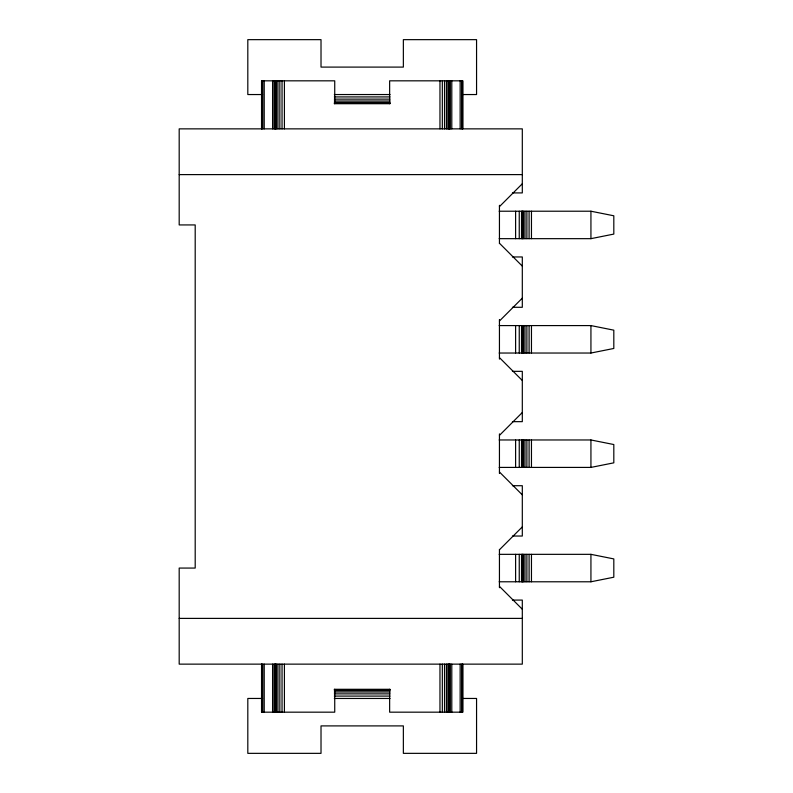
<?xml version="1.0" encoding="UTF-8"?>
<svg xmlns="http://www.w3.org/2000/svg" width="793" height="793" viewBox="0 0 793 793"><rect width="100%" height="100%" fill="white"/><g stroke="black" fill="none" stroke-linecap="round" stroke-linejoin="round"><path stroke-width="1.19" d="M499.441 206.636L522.309 183.758M499.441 321.016L522.309 298.138M499.441 435.387L522.309 412.509M499.441 549.767L522.309 526.889M499.144 238.663L590.934 238.663L613.812 234.084L613.812 215.785L590.934 211.216L499.144 211.216M499.144 353.034L590.934 353.034L613.812 348.464L613.812 330.166L590.934 325.586L499.144 325.586M499.144 467.414L590.934 467.414L613.812 462.834L613.812 444.536L590.934 439.966L499.144 439.966M499.144 581.784L590.934 581.784L613.812 577.215L613.812 558.916L590.934 554.337L499.144 554.337M262.592 94.545L247.812 94.545L247.812 39.65L321.016 39.65L321.016 67.098L403.359 67.098L403.359 39.65L476.563 39.65L476.563 94.545L463.013 94.545M334.329 94.545L390.047 94.545M334.329 96.924L390.047 96.924M334.329 99.125L390.047 99.125M334.329 101.018L390.047 101.018M334.329 102.475L390.047 102.475M334.329 103.387L390.047 103.387M334.329 103.705L390.047 103.705M179.188 174.609L522.309 174.609M512.417 192.917L522.309 192.917L522.309 128.862L179.188 128.862L179.188 224.934L195.197 224.934L195.197 568.066L179.188 568.066L179.188 664.137L522.309 664.137L522.309 600.083L512.417 600.083M512.417 256.962L522.309 256.962L522.309 307.287L512.417 307.287M512.417 371.342L522.309 371.342L522.309 421.658L512.417 421.658M512.417 485.712L522.309 485.712L522.309 536.038L512.417 536.038M179.188 618.391L522.309 618.391M334.329 689.295L390.047 689.295M334.329 689.613L390.047 689.613M334.329 690.525L390.047 690.525M334.329 691.982L390.047 691.982M334.329 693.875L390.047 693.875M334.329 696.085L390.047 696.085M262.592 698.455L247.812 698.455L247.812 753.35L321.016 753.35L321.016 725.902L403.359 725.902L403.359 753.35L476.563 753.35L476.563 698.455L463.013 698.455M334.329 698.455L390.047 698.455M499.441 243.233L522.309 266.111M499.441 357.613L522.309 380.491M499.441 471.984L522.309 494.862M499.441 586.364L522.309 609.242M590.934 211.216L590.934 238.663M590.934 325.586L590.934 353.034M590.934 439.966L590.934 467.414M590.934 554.337L590.934 581.784M531.459 211.216L531.459 238.663M531.459 325.586L531.459 353.034M531.459 439.966L531.459 467.414M531.459 554.337L531.459 581.784M529.09 211.216L529.09 238.663M529.09 325.586L529.09 353.034M529.09 439.966L529.09 467.414M529.09 554.337L529.09 581.784M526.889 211.216L526.889 238.663M526.889 325.586L526.889 353.034M526.889 439.966L526.889 467.414M526.889 554.337L526.889 581.784M524.996 211.216L524.996 238.663M524.996 325.586L524.996 353.034M524.996 439.966L524.996 467.414M524.996 554.337L524.996 581.784M523.539 211.216L523.539 238.663M523.539 325.586L523.539 353.034M523.539 439.966L523.539 467.414M523.539 554.337L523.539 581.784M522.627 211.216L522.627 238.663M522.627 325.586L522.627 353.034M522.627 439.966L522.627 467.414M522.627 554.337L522.627 581.784M522.309 211.216L522.309 238.663M522.309 325.586L522.309 353.034M522.309 439.966L522.309 467.414M522.309 554.337L522.309 581.784M521.536 211.216L521.536 238.663M521.536 325.586L521.536 353.034M521.536 439.966L521.536 467.414M521.536 554.337L521.536 581.784M519.246 211.216L519.246 238.663M519.246 325.586L519.246 353.034M519.246 439.966L519.246 467.414M519.246 554.337L519.246 581.784M515.609 211.216L515.609 238.663M515.609 325.586L515.609 353.034M515.609 439.966L515.609 467.414M515.609 554.337L515.609 581.784M499.441 205.318L499.441 243.52M499.441 319.51L499.441 359.11M499.441 433.89L499.441 473.49M499.441 549.48L499.441 587.682M462.834 128.862L462.834 80.827L389.641 80.827L389.641 103.705M462.834 664.137L462.834 712.173L389.641 712.173L389.641 689.295M462.527 80.827L462.527 128.862M462.527 664.137L462.527 712.173M461.615 80.827L461.615 128.862M461.615 664.137L461.615 712.173M460.158 80.827L460.158 128.862M460.158 664.137L460.158 712.173M451.792 80.827L451.792 128.862M451.792 664.137L451.792 712.173M450.335 80.827L450.335 128.862M450.335 664.137L450.335 712.173M449.423 80.827L449.423 128.862M449.423 664.137L449.423 712.173M449.116 80.827L449.116 128.862M449.116 664.137L449.116 712.173M448.798 80.827L448.798 128.862M448.798 664.137L448.798 712.173M447.886 80.827L447.886 128.862M447.886 664.137L447.886 712.173M446.429 80.827L446.429 128.862M446.429 664.137L446.429 712.173M444.536 80.827L444.536 128.862M444.536 664.137L444.536 712.173M442.335 80.827L442.335 128.862M442.335 664.137L442.335 712.173M439.966 80.827L439.966 128.862M439.966 664.137L439.966 712.173M334.735 103.705L334.735 80.827L261.541 80.827L261.541 128.862M334.735 689.295L334.735 712.173L261.541 712.173L261.541 664.137M284.409 80.827L284.409 128.862M284.409 664.137L284.409 712.173M282.04 80.827L282.04 128.862M282.04 664.137L282.04 712.173M279.84 80.827L279.84 128.862M279.84 664.137L279.84 712.173M277.946 80.827L277.946 128.862M277.946 664.137L277.946 712.173M276.489 80.827L276.489 128.862M276.489 664.137L276.489 712.173M275.577 80.827L275.577 128.862M275.577 664.137L275.577 712.173M275.26 80.827L275.26 128.862M275.26 664.137L275.26 712.173M274.953 80.827L274.953 128.862M274.953 664.137L274.953 712.173M274.041 80.827L274.041 128.862M274.041 664.137L274.041 712.173M272.584 80.827L272.584 128.862M272.584 664.137L272.584 712.173M264.218 80.827L264.218 128.862M264.218 664.137L264.218 712.173M262.761 80.827L262.761 128.862M262.761 664.137L262.761 712.173M261.849 80.827L261.849 128.862M261.849 664.137L261.849 712.173"/></g></svg>
